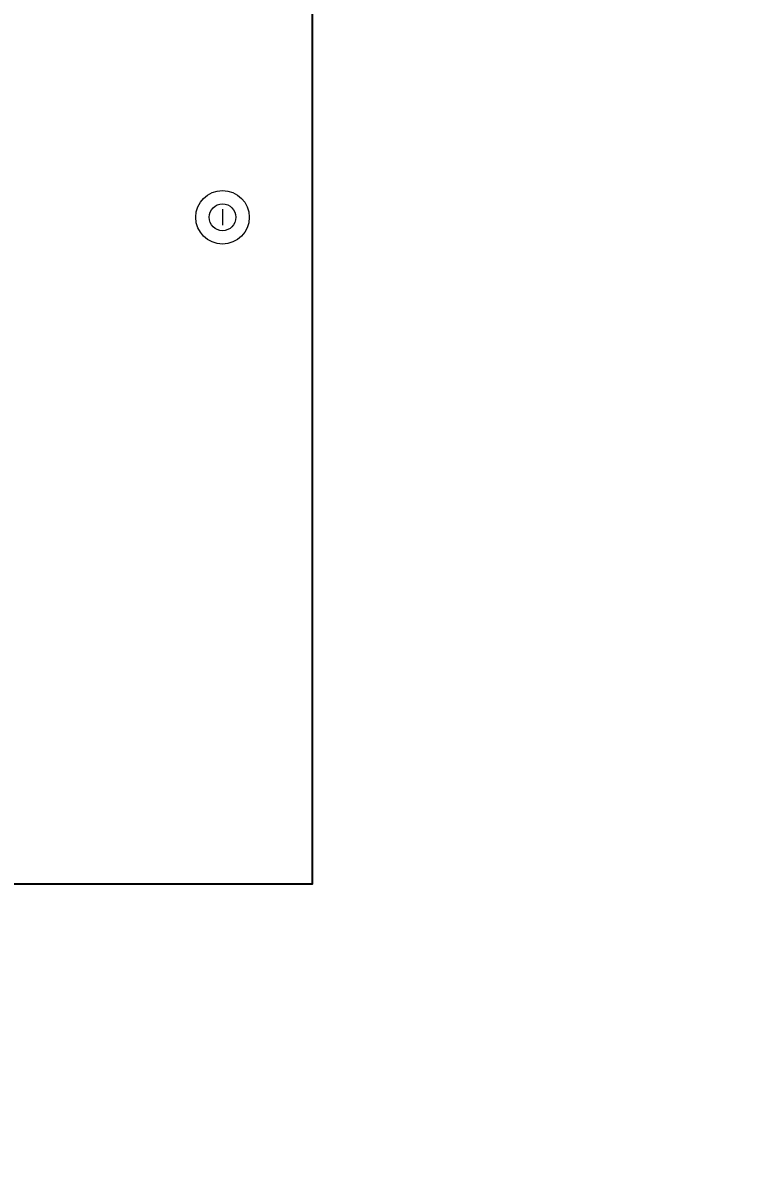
# Model space of a CAD drawing. Header units: millimetres. Extents: x -20146070 to 165023, y -3349561 to 35447.
# Drawn here: x -443336.4 to -443069.5, y -21787 to -21361 of the extents above; entities that cross this region are included whole.
import ezdxf
from ezdxf import colors
from ezdxf.entities.mleader import LeaderData, LeaderLine
from ezdxf.math import Vec2, Vec3

# ---------------------------------------------------------------- set-up
doc = ezdxf.new("R2010")
doc.units = ezdxf.units.MM
doc.header["$LTSCALE"] = 50
doc.header["$PDMODE"] = 35
doc.linetypes.add('CONTINOUS', pattern=[0])
doc.layers.get('Defpoints').update_dxf_attribs({"color": 8, "lineweight": 9})
doc.layers.add('M_FIREALAM-_E-', color=10, linetype='Continuous')
doc.layers.add('NW_BEAM AND COLUMN', color=134, linetype='Continuous', lineweight=5)
doc.styles.add('DIM', font='romans.shx', dxfattribs={"width": 0.75})
doc.styles.add('RomanS', font='romans__.ttf', dxfattribs={"width": 0.75, "height": 40})
doc.dimstyles.new('DIM40', dxfattribs={"dimscale": 40, "dimtxt": 2, "dimasz": 3, "dimexe": 2, "dimexo": 1, "dimgap": 1, "dimtad": 1, "dimdec": 0, "dimzin": 0, "dimdsep": 46, "dimtxsty": 'DIM', "dimcen": 0, "dimdle": 2, "dimclrd": 9, "dimclre": 9, "dimclrt": 4, "dimadec": 0, "dimazin": 0, "dimtfac": 1, "dimtdec": 0, "dimtmove": 2, "dimatfit": 3, "dimfxl": 1, "dimtolj": 1, "dimtzin": 0, "dimarcsym": 0})

# ---------------------------------------------------------------- blocks, each defined once
blk = doc.blocks.new('NOVEC PANEL')
at = {"ltscale": 0.1}
blk.add_lwpolyline([(0, 0), (350, 0), (350, -450), (0, -450), (0, 0)], dxfattribs=at)
at = {"lineweight": 5}
blk.add_lwpolyline([(316.53, -197.92), (316.53, -203.92)], dxfattribs=at)
for radius in [10, 5]:
    blk.add_circle((316.53, -200.92), radius, dxfattribs=at)
blk = doc.blocks.new('*D69')
at = {"layer": 'Defpoints', "color": 0, "transparency": 16777216}
for p in [(-443228.31, -21232.73), (-443228.31, -23032.73), (-442802.77, -23032.73)]:
    blk.add_point(p, dxfattribs=at)
at = {"layer": 'NW_BEAM AND COLUMN', "color": 9, "lineweight": -2, "transparency": 16777216}
for p, q in [((-443188.31, -21232.73), (-442722.77, -21232.73)), ((-442802.77, -21292.73), (-442802.77, -22972.73)), ((-443188.31, -23032.73), (-442722.77, -23032.73))]:
    blk.add_line(p, q, dxfattribs=at)
at = {"layer": 'NW_BEAM AND COLUMN', "color": 9, "transparency": 16777216}
for points in [[(-442812.77, -21292.73), (-442792.77, -21292.73), (-442802.77, -21232.73)], [(-442812.77, -22972.73), (-442792.77, -22972.73), (-442802.77, -23032.73)]]:
    blk.add_solid(points, dxfattribs=at)
at = {"layer": 'NW_BEAM AND COLUMN', "color": 4, "transparency": 16777216, "insert": (-442882.77, -22132.73), "char_height": 80, "attachment_point": 5, "rotation": 90, "style": 'DIM'}
blk.add_mtext('\\A1;1800', dxfattribs=at)
blk = doc.blocks.new('SMOKE')
at = {"color": 7, "linetype": 'CONTINOUS'}
ml = blk.add_multileader_mtext('Standard', dxfattribs=at)
ml.set_content('{\\fArial|b0|i0|c0|p34;S}', color=7, style='RomanS')
ml.set_leader_properties(color=10)
ml.build(insert=Vec2(0, 0))
ml.multileader.update_dxf_attribs({"dogleg_length": 3.34, "arrow_head_size": 171.11, "scale": 50})
ctx = ml.context
ctx.base_point, ctx.scale, ctx.char_height, ctx.arrow_head_size, ctx.landing_gap_size, ctx.plane_origin = Vec3(10040458.85, 1663039.05), 50, 256.6687, 171.11, 171.11, Vec3(10036247.2, 1658323.42)
notes = []
notes.append((ctx, [(0, (0, 0, 0), (0, 0), (1, 0), 1, [])]))
ctx.mtext.insert, ctx.mtext.flow_direction = Vec3(10040629.96, 1663169.57), 5
for ctx, leaders in notes:
    for number, flags, end, landing, length, lines in leaders:
        leader = LeaderData()
        leader.index, (leader.has_last_leader_line, leader.has_dogleg_vector, leader.attachment_direction) = number, flags
        leader.last_leader_point, leader.dogleg_vector, leader.dogleg_length = Vec3(end), Vec3(landing), length
        for number, points, colour, breaks in lines:
            line = LeaderLine()
            line.index, line.vertices, line.color, line.breaks = number, Vec3.list(points), colors.encode_raw_color(colour), breaks
            leader.lines.append(line)
        ctx.leaders.append(leader)

msp = doc.modelspace()

# ---------------------------------------------------------------- block references
at = {"layer": 'M_FIREALAM-_E-'}
for p, xscale, yscale, zscale in [((-13215027.01, -2136319.15), 1.28, 1.28, 1.28), ((-12842896.26, -2136319.15), 1.28, 1.28, 1.28), ((-13209527.32, -2137019.4), 1.28, 1.28, 1.28), ((-12837356.49, -2137100.4), 1.28, 1.28, 1.28), ((-13215027.01, -2138819.15), 1.28, 1.28, 1.28), ((-12842882.17, -2139119.15), 1.28, 1.28, 1.28), ((-12837356.49, -2141062.9), 1.28, 1.28, 1.28), ((-13209538.6, -2141143.9), 1.28, 1.28, 1.28), ((-13216376.87, -2141531.65), 1.28, 1.28, 1.28), ((-13213677.07, -2141531.65), 1.28, 1.28, 1.28), ((-12844197.58, -2141531.65), 1.28, 1.28, 1.28), ((-12841946.36, -2141531.65), 1.28, 1.28, 1.28), ((-10646155.78, -1718610.07), 1.024, 1.024, 1.024), ((-10273997.75, -1718610.07), 1.024, 1.024, 1.024), ((-10644656.35, -1718640.43), 1.024, 1.024, 1.024), ((-10272498.32, -1718640.43), 1.024, 1.024, 1.024), ((-13016264.67, -2148128.08), 1.28, 1.28, 1.28)]:
    msp.add_blockref('SMOKE', p, dxfattribs=dict(at, xscale=xscale, yscale=yscale, zscale=zscale))
at = {"layer": 'M_FIREALAM-_E-', "color": 0}
msp.add_blockref('NOVEC PANEL', (-443578.31, -21232.73), dxfattribs=at)

# ---------------------------------------------------------------- dimensions: what is measured, and where the dimension line sits
at = {"layer": 'NW_BEAM AND COLUMN'}
dim = msp.add_linear_dim(base=(-442802.77, -23032.73), p1=(-443228.31, -21232.73), p2=(-443228.31, -23032.73), angle=90, dimstyle='DIM40', override={"dimasz": 1.5}, dxfattribs=at)
dim.commit()
dim.dimension.update_dxf_attribs({"geometry": '*D69', "text_midpoint": (-442882.77, -22132.73)})

doc.saveas('drawing.dxf')
